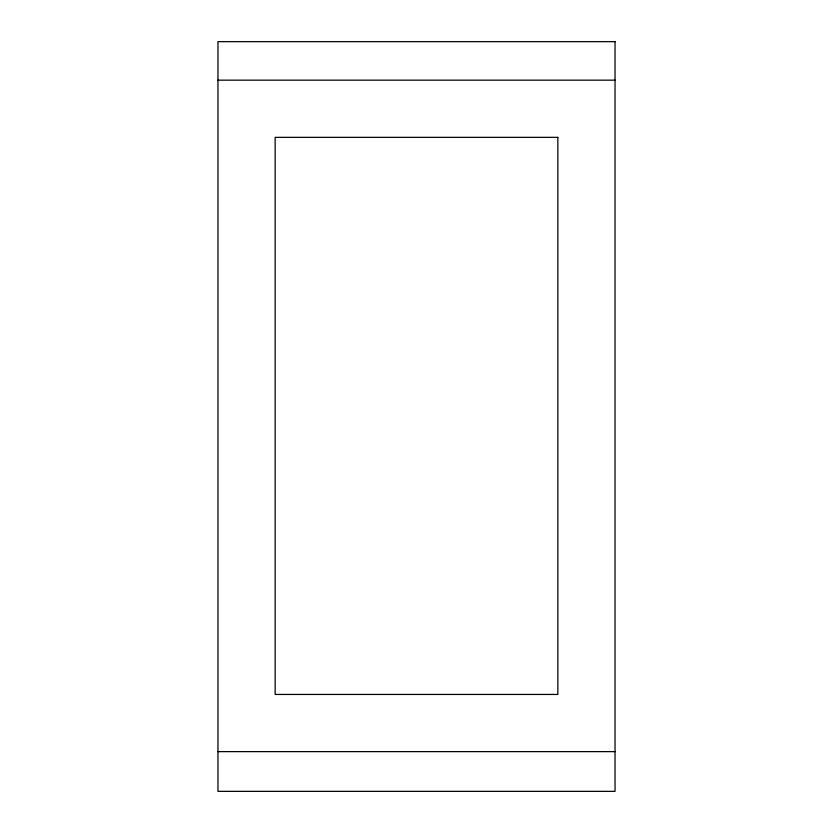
<?xml version="1.0" encoding="UTF-8"?>
<svg xmlns="http://www.w3.org/2000/svg" width="833" height="833" viewBox="0 0 833 833"><rect width="100%" height="100%" fill="white"/><g stroke="black" fill="none" stroke-linecap="round" stroke-linejoin="round"><path stroke-width="1.25" d="M217.965 80.166L615.035 80.166M217.965 751.626L615.035 751.626M615.035 41.65L217.965 41.65L217.965 791.35L615.035 791.35L615.035 41.65M557.85 137.351L275.15 137.351L275.15 694.441L557.85 694.441L557.85 137.351"/></g></svg>
